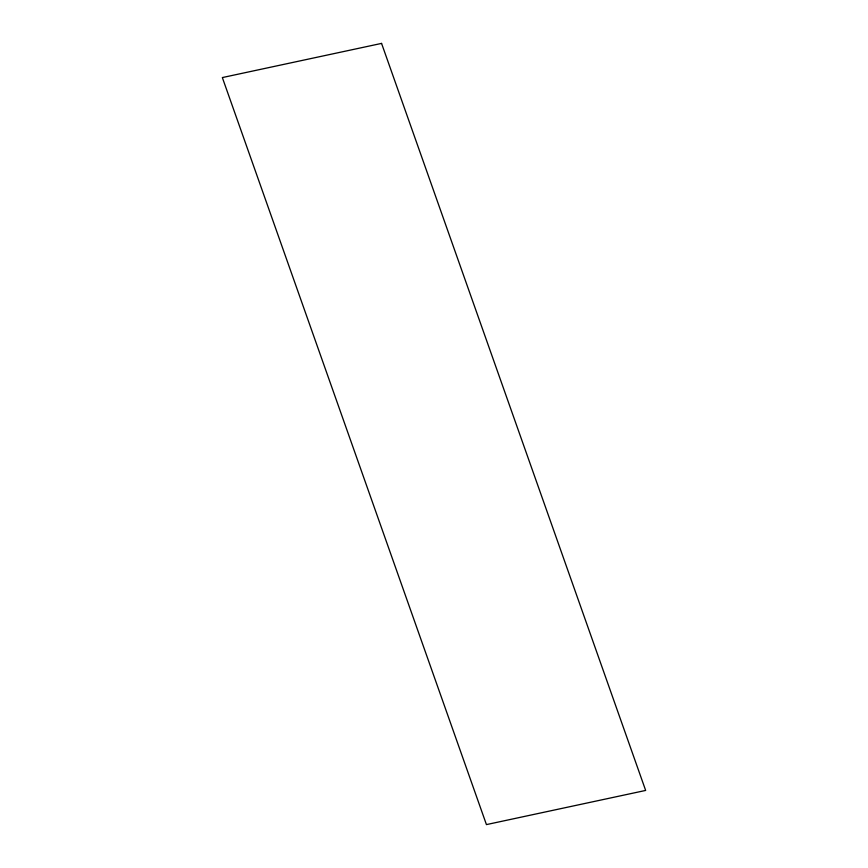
<?xml version="1.0" encoding="UTF-8"?>
<svg xmlns="http://www.w3.org/2000/svg" width="868" height="868" viewBox="0 0 868 868"><rect width="100%" height="100%" fill="white"/><g stroke="black" fill="none" stroke-linecap="round" stroke-linejoin="round"><path stroke-width="1.3" d="M381.562 43.4L222.349 77.567L486.438 824.6L645.651 790.433L381.562 43.4"/></g></svg>
